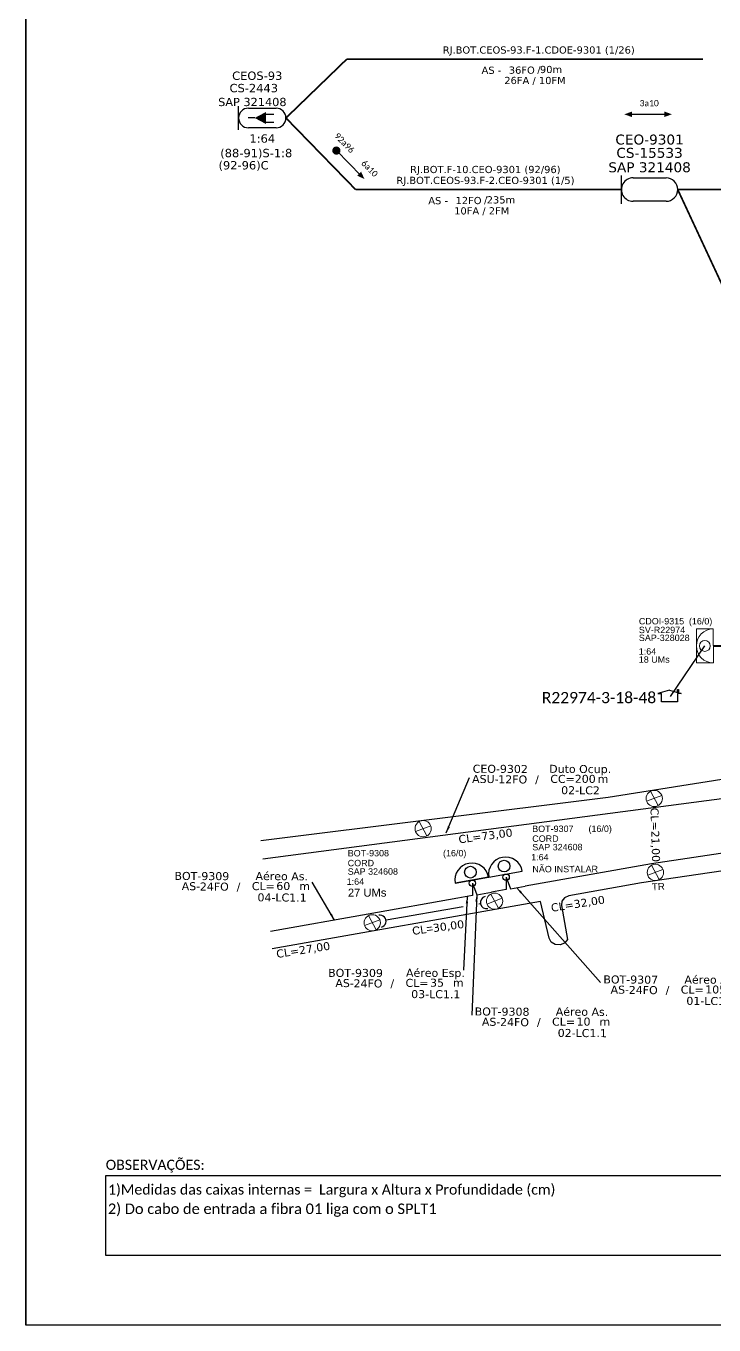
# Model space of a CAD drawing. Extents: x -4 to 837, y 1 to 595.
# Drawn here: x -3.8 to 199.4, y 1.3 to 384.9 of the extents above; entities that cross this region are included whole.
import ezdxf
from ezdxf.enums import TextEntityAlignment as Align

# ---------------------------------------------------------------- set-up
doc = ezdxf.new("R2010")
doc.units = 0
for name, color, linetype, lineweight in [('10.4-Postes', 1, 'Continuous', 0), ("20.0-LEGENDA DOS CDO'S", 1, 'Continuous', 0), ('20.1-CDO_INTERIOR', 1, 'Continuous', 0), ('20.6-CORDOALHA_SUPORTE', 7, 'Continuous', 25), ('40.1-ETIQUETAS', 1, 'Continuous', 20), ('CORDOALHA_SUPORTE', 7, 'Continuous', 25)]:
    doc.layers.add(name, color=color, linetype=linetype, lineweight=lineweight)
for name, color, linetype in [('20.4-CEOS', 1, 'Continuous'), ('CAP a instalar', 1, 'Continuous'), ('celulas gpon', 7, 'Continuous'), ('label_cabos', 7, 'Continuous'), ('QUADRA', 7, 'Continuous'), ('SETA', 7, 'Continuous'), ('surveys', 7, 'Continuous')]:
    doc.layers.add(name, color=color, linetype=linetype)
doc.layers.add('DROP DE CLIENTE', color=140, linetype='Continuous', plot=False)
doc.styles.add('ARIAL', font='arial.ttf')
doc.styles.add('DIGICADE', font='arial.ttf')
doc.styles.add('MtXpl_Calibri', font='calibri.ttf')
doc.styles.add('ROMANS', font='arial.ttf')
doc.styles.add('siredit', font='verdana.ttf')
doc.styles.add('WMF-Calibri0', font='calibri.ttf')
doc.linetypes.add('FENCELINE1', pattern='A,0.25,-0.1,[133,ltypeshp.shx,S=0.1,R=0,X=-0.1,Y=0],-0.1,1', length=1.45)
doc.dimstyles.new('CC', dxfattribs={"dimtxt": 0.8, "dimasz": 2, "dimexe": 0.18, "dimexo": 0.0625, "dimgap": 0.09, "dimtad": 0, "dimdec": 0, "dimrnd": 1, "dimzin": 0, "dimdsep": 46, "dimtxsty": 'siredit', "dimblk": 'NONE', "dimcen": 0, "dimse1": 1, "dimse2": 1, "dimsd1": 1, "dimsd2": 1, "dimclrt": 7, "dimadec": 0, "dimazin": 0, "dimtfac": 1, "dimtdec": 0, "dimtofl": 0, "dimtmove": 0, "dimatfit": 3, "dimfxl": 0, "dimtolj": 1, "dimtzin": 0, "dimarcsym": 0})

# ---------------------------------------------------------------- blocks, each defined once
blk = doc.blocks.new('ETIQUETA_RS5F')
at = {"layer": '40.1-ETIQUETAS', "color": 0, "style": 'siredit'}
blk.add_text('/', height=1.5, dxfattribs=at).set_placement((1.58, -1.95), align=Align.MIDDLE_RIGHT)
for tag, p in [('ETIQUETA_R_SECUNDARIA', (1.21, 2.1)), ('ETIQUETA_R_PRIMARIA', (1.21, 4.1)), ('F_ATIVAS/F_MORTAS', (1.14, -4.24))]:
    blk.add_attdef(tag, text='', height=1.5, dxfattribs=at).set_placement(p, align=Align.MIDDLE_CENTER)
for tag, p in [('TIPO_CABO', (-6.58, -2.12)), ('CAP_CABO', (0.4, -2.09))]:
    blk.add_attdef(tag, text='', height=1.5, dxfattribs=at).set_placement(p, align=Align.MIDDLE_RIGHT)
blk.add_attdef('METROS', text='', height=1.5, dxfattribs=at).set_placement((2.14, -1.95), align=Align.MIDDLE_LEFT)
for tag, p in [('FUSÃO_1', (0.85, -8.39)), ('FUSÃO_2', (0.85, -10.6)), ('FUSÃO_3', (0.85, -12.93)), ('FUSÃO_4', (0.85, -15.14)), ('FUSÃO_5', (0.85, -17.16))]:
    blk.add_attdef(tag, text='', height=1.5, dxfattribs=at).set_placement(p, align=Align.CENTER)
blk = doc.blocks.new('CEOS_UN_SC')
at = {"layer": '20.4-CEOS', "color": 0}
for p, q in [((-9.11, 2.39), (-2.39, 2.39)), ((-2.39, -2.39), (-9.11, -2.39))]:
    blk.add_line(p, q, dxfattribs=at)
for points in [[(-11.5, -2.89), (-11.5, 2.89)], [(-7.6, 0), (-9.22, 0)], [(-4.96, 0.95), (-2.92, 0.95)], [(-4.96, -1.04), (-2.92, -1.04)]]:
    blk.add_lwpolyline(points, dxfattribs=at)
blk.add_lwpolyline([(-7.6, 0, 0, 2.95, 0), (-4.83, 0, 2.95, 2.95, 0)], format="xyseb", dxfattribs=at)
for centre, start, end in [((-9.11, 0), 90, 270), ((-2.39, 0), 270, 90)]:
    blk.add_arc(centre, 2.39, start, end, dxfattribs=at)
at = {"layer": '20.4-CEOS', "color": 7, "style": 'siredit'}
for tag, height, p in [('NOME?', 2.03, (-5.75, 10.27)), ('LOCAL?', 2.03, (-5.75, 7.27)), ('TIPO?', 2, (-8.17, 3.89))]:
    blk.add_attdef(tag, text='', height=height, dxfattribs=at).set_placement(p, align=Align.MIDDLE_CENTER)
for tag, p in [('RACIO_SPLITAGEM', (-5.75, -3.97)), ('FIBRAS_RESERVA', (-5.75, -7.51))]:
    blk.add_attdef(tag, text='', height=2.03, dxfattribs=at).set_placement(p, align=Align.TOP_CENTER)
blk = doc.blocks.new('SURVEY_SURVEY')
for p, q in [((-0.000014, 0.0000127), (-0.0000266, 0.000009)), ((-0.0000266, 0.000009), (-0.0000226, 0.000009)), ((-0.0000226, 0), (-0.0000226, 0.000009)), ((-0.0000054, 0), (-0.0000226, 0)), ((-0.000014, 0.0000127), (-0.0000014, 0.000009)), ((-0.0000055, 0.0000132), (-0.0000042, 0.0000132)), ((-0.0000055, 0.0000103), (-0.0000055, 0.0000132)), ((-0.0000014, 0.000009), (-0.0000054, 0.000009)), ((-0.0000054, 0.000009), (-0.0000054, 0)), ((-0.0000042, 0.0000132), (-0.0000042, 0.0000099))]:
    blk.add_line(p, q)
blk = doc.blocks.new('Inst CDOE-16 CAIXA DIST OPT CDOE 48F_16D C_SPL_2_1_8')
at = {"layer": "20.0-LEGENDA DOS CDO'S", "color": 0}
for tag, p, style, flags in [('ID_ATIVIDADE', (0.12, 6.47), 'ARIAL', 3), ('FATOR', (7.92, 6.47), 'ARIAL', 1), ('QTDE', (0.1, -1.17), 'DIGICADE', 3)]:
    blk.add_attdef(tag, p, '', height=0.8, rotation=0.118, dxfattribs=dict(at, style=style, flags=flags))
at = {"layer": "20.0-LEGENDA DOS CDO'S", "color": 0, "style": 'ARIAL'}
for tag, p, height in [('FID', (0.12, 5.25), 0.8), ('SAP', (0.12, 2.96), 0.8), ('CORDOALHA', (0.12, 4.02), 0.8), ('1:XX', (-0.01, 1.7), 0.8), ('UMS', (0.14, 0.22), 1)]:
    blk.add_attdef(tag, p, '', height=height, rotation=0.118, dxfattribs=at)
blk.add_attdef('FIBRAS_UTILIZADAS', text='', height=0.8, rotation=0.118, dxfattribs=at).set_placement((13.48, 5.26), align=Align.CENTER)
blk = doc.blocks.new('CDOE_CT_POSTE')
at = {"layer": "20.0-LEGENDA DOS CDO'S", "color": 0, "style": 'ARIAL'}
for tag, p in [('CDO_N', (0.12, 5.25)), ('CORDOALHA', (0.12, 4.02)), ('SAP', (0.12, 2.96)), ('1:XX', (0.14, 1.23)), ('UMS', (0.14, 0.22))]:
    blk.add_attdef(tag, p, '', height=0.68, rotation=0.118, dxfattribs=at)
blk.add_attdef('FIBRAS_UTILIZADAS', text='', height=0.68, rotation=0.118, dxfattribs=at).set_placement((7.83, 5.26), align=Align.CENTER)
blk = doc.blocks.new('Inst CORD ALUMINIO 4.8 MM 3F')
at = {"layer": '20.6-CORDOALHA_SUPORTE', "color": 0, "lineweight": 0, "style": 'ROMANS'}
blk.add_attdef('LANCE', text='', height=1, dxfattribs=at).set_placement((-0.54, -2.21), align=Align.RIGHT)
at = {"layer": '20.6-CORDOALHA_SUPORTE', "color": 0, "style": 'siredit'}
blk.add_attdef('QTDE', (-0.54, -2.21), '', height=1, rotation=359.69, dxfattribs=at)
at = {"layer": '20.6-CORDOALHA_SUPORTE', "color": 0, "lineweight": 0, "style": 'ROMANS'}
for tag, p, flags in [('FATOR', (-5.2, -4.44), 3), ('ID_ATIVIDADE', (-5.2, -6.67), 3), ('FID', (-5.2, -8.9), 1)]:
    blk.add_attdef(tag, p, '', height=1, dxfattribs=dict(at, flags=flags))
blk = doc.blocks.new('Inst CB ESP CFOA-SM-AS-80-TS-24')
at = {"layer": 'label_cabos', "color": 0, "style": 'siredit'}
for tag, flags, p in [('ID_ATIVIDADE', 3, (1.31, 2.67)), ('FATOR', 1, (11.56, 2.55))]:
    blk.add_attdef(tag, text='', height=1, rotation=359.69, dxfattribs=dict(at, flags=flags)).set_placement(p, align=Align.MIDDLE_CENTER)
for tag, p in [('DESTINO_CABO', (3.13, 1.26)), ('TIPO_CABO', (13.11, 1.24)), ('TIPO_CABO', (1.76, 0)), ('CABO', (4.69, -0.05)), ('/', (7.71, -0.05)), ('LANCE', (10.81, 0)), ('UND', (15.96, 0)), ('FID', (13.15, -1.41))]:
    blk.add_attdef(tag, text='', height=1, rotation=359.69, dxfattribs=at).set_placement(p, align=Align.MIDDLE_CENTER)
blk.add_attdef('QTDE', (12.43, -0.47), '', height=1, rotation=359.69, dxfattribs=at)
blk = doc.blocks.new('Inst CB AS CFOA-SM-AS-80-TS-24')
at = {"layer": 'label_cabos', "color": 0, "style": 'siredit'}
for tag, flags, p in [('ID_ATIVIDADE', 3, (1.31, 2.67)), ('FATOR', 1, (11.56, 2.55))]:
    blk.add_attdef(tag, text='', height=1, rotation=359.69, dxfattribs=dict(at, flags=flags)).set_placement(p, align=Align.MIDDLE_CENTER)
for tag, p in [('DESTINO_CABO', (3.13, 1.26)), ('TIPO_CABO', (13.11, 1.24)), ('TIPO_CABO', (1.76, 0)), ('CABO', (4.69, -0.05)), ('/', (7.71, -0.05)), ('LANCE', (10.81, 0)), ('UND', (15.96, 0)), ('FID', (13.15, -1.41))]:
    blk.add_attdef(tag, text='', height=1, rotation=359.69, dxfattribs=at).set_placement(p, align=Align.MIDDLE_CENTER)
blk.add_attdef('QTDE', (12.43, -0.47), '', height=1, rotation=359.69, dxfattribs=at)
blk = doc.blocks.new('_None')
blk = doc.blocks.new('Inst CB DT OCUP CFOA-SM-ASU-120-S-12')
at = {"layer": 'label_cabos', "color": 0, "style": 'siredit'}
for tag, flags, p in [('ID_ATIVIDADE', 3, (1.31, 2.67)), ('FATOR', 1, (11.56, 2.55))]:
    blk.add_attdef(tag, text='', height=1, rotation=359.69, dxfattribs=dict(at, flags=flags)).set_placement(p, align=Align.MIDDLE_CENTER)
for tag, p in [('DESTINO_CABO', (3.13, 1.26)), ('TIPO_CABO', (13.11, 1.24)), ('TIPO_CABO', (1.26, 0)), ('CABO', (4.69, -0.05)), ('/', (7.71, -0.05)), ('LANCE', (10.91, 0)), ('UND', (15.96, 0)), ('FID', (13.15, -1.41))]:
    blk.add_attdef(tag, text='', height=1, rotation=359.69, dxfattribs=at).set_placement(p, align=Align.MIDDLE_CENTER)
blk.add_attdef('QTDE', (12.43, -0.47), '', height=1, rotation=359.69, dxfattribs=at)

msp = doc.modelspace()

# ---------------------------------------------------------------- linework, layer by layer
msp.add_line((-3.83, 595.26), (-3.83, 1.26))
at = {"color": 8}
msp.add_line((132.85, 133.56), (142.74, 135.32), dxfattribs=at)
at = {"color": 0}
for p, q in [((132.78, 133.55), (122.89, 131.78)), ((122.89, 131.78), (132.78, 133.55))]:
    msp.add_line(p, q, dxfattribs=at)
at = {"color": 7}
msp.add_lwpolyline([(-3.83, 595.26), (837.17, 595.26), (837.17, 1.26), (-3.83, 1.26)], close=True, dxfattribs=at)
at = {"color": 7, "const_width": 1.21}
msp.add_lwpolyline([(87.41, 348.55, 1), (88.26, 347.69, 1)], format="xyb", close=True, dxfattribs=at)
at = {"color": 0}
msp.add_lwpolyline([(19.73, 45.46), (354.16, 45.46), (354.16, 21.75), (19.73, 21.75)], close=True, dxfattribs=at)
at = {"color": 8}
for centre, radius in [((137.37, 136.79), 1.73), ((137.96, 133.53), 0.93)]:
    msp.add_circle(centre, radius, dxfattribs=at)
at = {"color": 0}
for centre, radius in [((127.42, 135.01), 1.73), ((127.42, 135.01), 1.73), ((128, 131.75), 0.93), ((128, 131.75), 0.93)]:
    msp.add_circle(centre, radius, dxfattribs=at)
at = {"color": 8}
msp.add_arc((137.79, 134.44), 5.02, 10.1309, 190.1309, dxfattribs=at)
at = {"color": 0}
msp.add_arc((127.84, 132.66), 5.02, 10.1309, 190.1309, dxfattribs=at)
msp.add_arc((127.84, 132.66), 5.02, 10.1309, 190.1309, dxfattribs=at)
at = {"layer": '10.4-Postes', "color": 10}
for points in [[(183.95, 157.61), (179.45, 155.93)], [(180.55, 158.88), (182.84, 154.66)], [(112.3, 149.96), (114.59, 145.75)], [(115.7, 148.69), (111.2, 147.02)], [(184.28, 135.76), (179.79, 134.09)], [(180.89, 137.03), (183.18, 132.82)], [(136.79, 127.28), (132.29, 125.6)], [(133.4, 128.55), (135.69, 124.33)], [(100.66, 120.89), (96.17, 119.22)], [(97.27, 122.16), (99.56, 117.95)]]:
    msp.add_lwpolyline(points, dxfattribs=at)
for centre in [(181.7, 156.77), (113.45, 147.86), (182.04, 134.92), (134.54, 126.44), (98.42, 120.05)]:
    msp.add_circle(centre, 2.4, dxfattribs=at)
at = {"layer": '20.1-CDO_INTERIOR', "color": 1, "lineweight": 18}
msp.add_lwpolyline([(194.13, 196.79), (194.13, 206.84), (199.15, 206.84), (199.16, 196.79)], close=True, dxfattribs=at)
msp.add_circle((196.64, 201.81), 1.61, dxfattribs=at)
msp.add_arc((199.15, 201.81), 5.02, 90.0276, 270.0276, dxfattribs=at)
at = {"layer": 'CAP a instalar', "color": 5, "linetype": 'Continuous'}
for p, q in [((172.01, 332.42), (172, 340.77)), ((175.47, 340.06), (185.18, 340.06)), ((185.18, 333.14), (175.47, 333.14))]:
    msp.add_line(p, q, dxfattribs=at)
at = {"layer": 'CAP a instalar', "color": 7, "linetype": 'FENCELINE1', "ltscale": 5}
for p, q in [((226.47, 144.26), (180.91, 137.51)), ((180.91, 137.51), (143.56, 130.88)), ((128, 131.75), (129.27, 128.33)), ((128, 131.75), (128, 128.1)), ((137.96, 133.53), (137.95, 129.88)), ((137.96, 133.53), (139.22, 130.11)), ((139.22, 130.11), (143.56, 130.88)), ((123.66, 127.32), (97.19, 122.6)), ((128, 128.1), (123.66, 127.32)), ((129.27, 128.33), (133.61, 129.1)), ((137.95, 129.88), (133.61, 129.1)), ((97.19, 122.6), (68.37, 117.45))]:
    msp.add_line(p, q, dxfattribs=at)
at = {"layer": 'CAP a instalar', "color": 7, "linetype": 'FENCELINE1', "ltscale": 6, "const_width": 0.486}
for points in [[(72.94, 357.75), (90.89, 375.11)], [(90.89, 375.11), (196.05, 375.11)], [(93.52, 336.6), (72.94, 357.75)], [(93.52, 336.6), (172, 336.6)], [(188.64, 336.6), (267.13, 336.6)]]:
    msp.add_lwpolyline(points, dxfattribs=at)
at = {"layer": 'CAP a instalar', "color": 1, "linetype": 'FENCELINE1', "ltscale": 7, "const_width": 0.513}
for points in [[(188.64, 336.6), (207, 297.17)], [(210.6, 157.99), (206.1, 162.16), (206.1, 171.59), (206.36, 201.81), (199.15, 201.81)]]:
    msp.add_lwpolyline(points, dxfattribs=at)
at = {"layer": 'CAP a instalar', "color": 7, "linetype": 'FENCELINE1', "ltscale": 5}
msp.add_lwpolyline([(66.09, 138.97), (210.6, 157.99)], dxfattribs=at)
at = {"layer": 'CAP a instalar', "color": 5, "linetype": 'Continuous'}
for centre, start_param, end_param in [((175.47, 336.6), 6.283185, 9.424778), ((185.18, 336.6), 3.141593, 6.283185)]:
    msp.add_ellipse(centre, major_axis=(0, 3.46), ratio=1, start_param=start_param, end_param=end_param, dxfattribs=at)
at = {"layer": 'CORDOALHA_SUPORTE'}
for p, q in [((125.24, 124.73), (102.51, 120.84)), ((130.42, 125.62), (129.94, 125.54))]:
    msp.add_line(p, q, dxfattribs=at)
for centre, start, end in [((132.18, 126.03), 102.9276, 282.9276), ((100.73, 120.53), 282.9276, 102.9276)]:
    msp.add_arc(centre, 1.8, start, end, dxfattribs=at)
at = {"layer": 'DROP DE CLIENTE'}
msp.add_lwpolyline([(186.46, 186.91), (196.64, 201.81)], dxfattribs=at)
at = {"layer": 'QUADRA'}
for points in [[(65.53, 144.31), (168.11, 157.12), (270.12, 173.35), (375.68, 188.94)], [(625.33, 190.02), (409.63, 165.94), (177.93, 131.9), (156.44, 128.02), (155.2, 127.47), (154.41, 126.42), (154.29, 125.16), (156.07, 115.08), (155.23, 114.06), (153.96, 113.55), (152.41, 113.68), (151.28, 114.38), (150.68, 115.53), (148.14, 126.39), (68.91, 112.35)], [(625.33, 190.02), (409.63, 165.94), (177.93, 131.9), (156.44, 128.02), (155.2, 127.47), (154.41, 126.42), (154.29, 125.16), (156.07, 115.08), (155.23, 114.06), (153.96, 113.55), (152.41, 113.68), (151.28, 114.38), (150.68, 115.53), (148.14, 126.39), (68.91, 112.35)]]:
    msp.add_lwpolyline(points, dxfattribs=at)
at = {"layer": 'SETA'}
msp.add_lwpolyline([(175.1, 358.83), (185.54, 358.83)], dxfattribs=at)
at = {"layer": 'SETA', "color": 7}
msp.add_lwpolyline([(87.83, 348.12), (95.15, 340.68)], dxfattribs=at)
at = {"layer": 'SETA'}
for points in [[(175.1, 358.02), (172.87, 358.83), (175.1, 359.64)], [(184.7, 359.65), (186.92, 358.85), (184.7, 358.04)]]:
    msp.add_solid(points, dxfattribs=at)
at = {"layer": 'SETA', "color": 7}
msp.add_solid([(95.15, 341.85), (96.13, 339.7), (94, 340.72)], dxfattribs=at)

# ---------------------------------------------------------------- block references
at = {"color": 3, "lineweight": 0}
ref = msp.add_blockref('Inst CORD ALUMINIO 4.8 MM 3F', (117.01, 119.24), dxfattribs=dict(at, xscale=2.364379774323579, yscale=2.364379774323579, zscale=2.364379774323579, rotation=8.087879974536532))
ref.add_attrib('QTDE', '30,00', (116.49, 117.31), dxfattribs={"layer": '20.6-CORDOALHA_SUPORTE', "color": 0, "height": 2.364, "rotation": 7.7779, "style": 'siredit'})
ref.add_attrib('LANCE', 'CL=', dxfattribs={"layer": '20.6-CORDOALHA_SUPORTE', "color": 0, "lineweight": 0, "height": 2.364, "rotation": 8.0879, "style": 'ROMANS'}).set_placement((116.49, 117.31), align=Align.RIGHT)
at = {"layer": "20.0-LEGENDA DOS CDO'S", "color": 252}
ref = msp.add_blockref('CDOE_CT_POSTE', (145.39, 134.45), dxfattribs=dict(at, xscale=2.364379774323579, yscale=2.364379774323579, zscale=2.364379774323579))
ref.add_attrib('CDO_N', 'BOT-9307', (145.67, 146.86), dxfattribs={"color": 0, "height": 1.892, "rotation": 0.118, "style": 'ARIAL'})
ref.add_attrib('CORDOALHA', 'CORD', (145.68, 143.96), dxfattribs={"color": 0, "height": 1.892, "rotation": 0.118, "style": 'ARIAL'})
ref.add_attrib('SAP', 'SAP 324608', (145.69, 141.45), dxfattribs={"color": 0, "height": 1.892, "rotation": 0.118, "style": 'ARIAL'})
ref.add_attrib('1:XX', '1:64', (145.36, 138.47), dxfattribs={"color": 0, "height": 1.892, "rotation": 0.118, "style": 'ARIAL'})
ref.add_attrib('UMS', 'NÃO INSTALAR', (145.72, 134.96), dxfattribs={"color": 0, "height": 1.8915, "rotation": 0.118, "style": 'ARIAL'})
ref.add_attrib('FIBRAS_UTILIZADAS', '     (16/0)', dxfattribs={"color": 0, "height": 1.8915, "rotation": 0.118, "style": 'ARIAL'}).set_placement((163.9, 146.89), align=Align.CENTER)
at = {"layer": "20.0-LEGENDA DOS CDO'S", "color": 7, "lineweight": 0, "xscale": 2.364379774323579, "yscale": 2.364379774323579, "zscale": 2.364379774323579}
msp.add_blockref('Inst CDOE-16 CAIXA DIST OPT CDOE 48F_16D C_SPL_2_1_8', (90.9, 127.24), dxfattribs=at).add_auto_attribs({'FID': 'BOT-9308', 'CORDOALHA': 'CORD', 'SAP': 'SAP 324608', '1:XX': '1:64', 'UMS': '27 UMs', 'FIBRAS_UTILIZADAS': '(16/0)'})
at = {"layer": '20.4-CEOS', "color": 7}
ref = msp.add_blockref('CEOS_UN_SC', (72.94, 357.75), dxfattribs=dict(at, xscale=1.215486209529784, yscale=1.215486209529784, zscale=1.215486209529784))
ref.add_attrib('NOME?', 'CEOS-93', dxfattribs={"color": 7, "height": 2.464, "style": 'siredit'}).set_placement((64.46, 370.23), align=Align.MIDDLE_CENTER)
ref.add_attrib('LOCAL?', 'CS-2443', dxfattribs={"color": 7, "height": 2.464, "style": 'siredit'}).set_placement((63.44, 366.58), align=Align.MIDDLE_CENTER)
ref.add_attrib('TIPO?', 'SAP 321408', dxfattribs={"color": 7, "height": 2.431, "style": 'siredit'}).set_placement((63.01, 362.48), align=Align.MIDDLE_CENTER)
ref.add_attrib('RACIO_SPLITAGEM', '1:64', dxfattribs={"color": 7, "height": 2.464, "style": 'siredit'}).set_placement((65.95, 352.92), align=Align.TOP_CENTER)
ref.add_attrib('FIBRAS_RESERVA', '(88-91)S-1:8', dxfattribs={"color": 7, "height": 2.4644, "style": 'siredit'}).set_placement((64.17, 348.63), align=Align.TOP_CENTER)
at = {"layer": 'CAP a instalar', "color": 7, "linetype": 'FENCELINE1', "ltscale": 7}
ref = msp.add_blockref('ETIQUETA_RS5F', (145.91, 374.85), dxfattribs=dict(at, xscale=1.417743096562968, yscale=1.417743096562968, zscale=1.417743096562968))
ref.add_attrib('ETIQUETA_R_SECUNDARIA', 'RJ.BOT.CEOS-93.F-1.CDOE-9301 (1/26)', dxfattribs={"layer": '40.1-ETIQUETAS', "color": 0, "height": 2.1266, "style": 'siredit'}).set_placement((147.59, 377.83), align=Align.MIDDLE_CENTER)
ref.add_attrib('TIPO_CABO', 'AS -', dxfattribs={"layer": '40.1-ETIQUETAS', "color": 0, "height": 2.127, "style": 'siredit'}).set_placement((136.53, 371.85), align=Align.MIDDLE_RIGHT)
ref.add_attrib('CAP_CABO', '36FO', dxfattribs={"layer": '40.1-ETIQUETAS', "color": 0, "height": 2.127, "style": 'siredit'}).set_placement((146.43, 371.88), align=Align.MIDDLE_RIGHT)
ref.add_attrib('METROS', '90m', dxfattribs={"layer": '40.1-ETIQUETAS', "color": 0, "height": 2.127, "style": 'siredit'}).set_placement((147.94, 372.08), align=Align.MIDDLE_LEFT)
ref.add_attrib('F_ATIVAS/F_MORTAS', '26FA / 10FM', dxfattribs={"layer": '40.1-ETIQUETAS', "color": 0, "height": 2.1266, "style": 'siredit'}).set_placement((146.48, 368.83), align=Align.MIDDLE_CENTER)
ref = msp.add_blockref('ETIQUETA_RS5F', (130.18, 336.34), dxfattribs=dict(at, xscale=1.417743096562968, yscale=1.417743096562968, zscale=1.417743096562968))
ref.add_attrib('ETIQUETA_R_PRIMARIA', 'RJ.BOT.F-10.CEO-9301 (92/96)', dxfattribs={"layer": '40.1-ETIQUETAS', "color": 0, "height": 2.1266, "style": 'siredit'}).set_placement((131.81, 342.54), align=Align.MIDDLE_CENTER)
ref.add_attrib('ETIQUETA_R_SECUNDARIA', 'RJ.BOT.CEOS-93.F-2.CEO-9301 (1/5)', dxfattribs={"layer": '40.1-ETIQUETAS', "color": 0, "height": 2.1266, "style": 'siredit'}).set_placement((131.86, 339.32), align=Align.MIDDLE_CENTER)
ref.add_attrib('TIPO_CABO', 'AS -', dxfattribs={"layer": '40.1-ETIQUETAS', "color": 0, "height": 2.127, "style": 'siredit'}).set_placement((120.8, 333.34), align=Align.MIDDLE_RIGHT)
ref.add_attrib('CAP_CABO', '12FO', dxfattribs={"layer": '40.1-ETIQUETAS', "color": 0, "height": 2.127, "style": 'siredit'}).set_placement((130.7, 333.37), align=Align.MIDDLE_RIGHT)
ref.add_attrib('METROS', '235m', dxfattribs={"layer": '40.1-ETIQUETAS', "color": 0, "height": 2.127, "style": 'siredit'}).set_placement((132.22, 333.57), align=Align.MIDDLE_LEFT)
ref.add_attrib('F_ATIVAS/F_MORTAS', '10FA / 2FM', dxfattribs={"layer": '40.1-ETIQUETAS', "color": 0, "height": 2.127, "style": 'siredit'}).set_placement((130.75, 330.32), align=Align.MIDDLE_CENTER)
at = {"layer": 'label_cabos', "color": 0, "lineweight": 0}
ref = msp.add_blockref('Inst CB DT OCUP CFOA-SM-ASU-120-S-12', (128.83, 162.54), dxfattribs=dict(at, xscale=2.364379774323579, yscale=2.364379774323579, zscale=2.364379774323579))
ref.add_attrib('DESTINO_CABO', 'CEO-9302', dxfattribs={"color": 0, "height": 2.364, "rotation": 359.69, "style": 'siredit'}).set_placement((136.24, 165.52), align=Align.MIDDLE_CENTER)
ref.add_attrib('CABO', '12FO', dxfattribs={"color": 0, "height": 2.364, "rotation": 359.69, "style": 'siredit'}).set_placement((139.91, 162.41), align=Align.MIDDLE_CENTER)
ref.add_attrib('TIPO_CABO', 'Duto Ocup.', dxfattribs={"color": 0, "height": 2.364, "rotation": 359.69, "style": 'siredit'}).set_placement((159.83, 165.48), align=Align.MIDDLE_CENTER)
ref.add_attrib('/', '/', dxfattribs={"color": 0, "height": 2.36, "rotation": 359.69, "style": 'siredit'}).set_placement((147.07, 162.41), align=Align.MIDDLE_CENTER)
ref.add_attrib('TIPO_CABO', 'ASU-', dxfattribs={"color": 0, "height": 2.364, "rotation": 359.69, "style": 'siredit'}).set_placement((131.82, 162.52), align=Align.MIDDLE_CENTER)
ref.add_attrib('FID', '02-LC2', dxfattribs={"color": 0, "height": 2.364, "rotation": 359.69, "style": 'siredit'}).set_placement((159.92, 159.19), align=Align.MIDDLE_CENTER)
ref.add_attrib('LANCE', 'CC=', dxfattribs={"color": 0, "height": 2.364, "rotation": 359.69, "style": 'siredit'}).set_placement((154.63, 162.54), align=Align.MIDDLE_CENTER)
ref.add_attrib('QTDE', '200', (158.22, 161.41), dxfattribs={"color": 0, "height": 2.364, "rotation": 359.69, "style": 'siredit'})
ref.add_attrib('UND', 'm', dxfattribs={"color": 0, "height": 2.36, "rotation": 359.69, "style": 'siredit'}).set_placement((166.58, 162.54), align=Align.MIDDLE_CENTER)
at = {"layer": 'label_cabos'}
ref = msp.add_blockref('Inst CB AS CFOA-SM-AS-80-TS-24', (40.7, 130.87), dxfattribs=dict(at, xscale=2.364379774323579, yscale=2.364379774323579, zscale=2.364379774323579))
ref.add_attrib('DESTINO_CABO', 'BOT-9309', dxfattribs={"color": 0, "height": 2.364, "rotation": 359.69, "style": 'siredit'}).set_placement((48.11, 133.86), align=Align.MIDDLE_CENTER)
ref.add_attrib('TIPO_CABO', 'Aéreo As.', dxfattribs={"color": 0, "height": 2.364, "rotation": 359.69, "style": 'siredit'}).set_placement((71.7, 133.82), align=Align.MIDDLE_CENTER)
ref.add_attrib('CABO', '24FO', dxfattribs={"color": 0, "height": 2.364, "rotation": 359.69, "style": 'siredit'}).set_placement((51.78, 130.75), align=Align.MIDDLE_CENTER)
ref.add_attrib('/', '/', dxfattribs={"color": 0, "height": 2.36, "rotation": 359.69, "style": 'siredit'}).set_placement((58.94, 130.75), align=Align.MIDDLE_CENTER)
ref.add_attrib('TIPO_CABO', 'AS-', dxfattribs={"color": 0, "height": 2.364, "rotation": 359.69, "style": 'siredit'}).set_placement((44.87, 130.86), align=Align.MIDDLE_CENTER)
ref.add_attrib('FID', '04-LC1.1', dxfattribs={"color": 0, "height": 2.364, "rotation": 359.69, "style": 'siredit'}).set_placement((71.79, 127.53), align=Align.MIDDLE_CENTER)
ref.add_attrib('LANCE', 'CL=', dxfattribs={"color": 0, "height": 2.364, "rotation": 359.69, "style": 'siredit'}).set_placement((66.26, 130.88), align=Align.MIDDLE_CENTER)
ref.add_attrib('QTDE', '60', (70.09, 129.75), dxfattribs={"color": 0, "height": 2.364, "rotation": 359.69, "style": 'siredit'})
ref.add_attrib('UND', 'm', dxfattribs={"color": 0, "height": 2.36, "rotation": 359.69, "style": 'siredit'}).set_placement((78.45, 130.88), align=Align.MIDDLE_CENTER)
ref = msp.add_blockref('Inst CB ESP CFOA-SM-AS-80-TS-24', (86.09, 102.25), dxfattribs=dict(at, xscale=2.364379774323579, yscale=2.364379774323579, zscale=2.364379774323579, rotation=0.1315642785740551))
ref.add_attrib('DESTINO_CABO', 'BOT-9309', dxfattribs={"color": 0, "height": 2.364, "rotation": 359.8216, "style": 'siredit'}).set_placement((93.49, 105.25), align=Align.MIDDLE_CENTER)
ref.add_attrib('TIPO_CABO', 'Aéreo Esp.', dxfattribs={"color": 0, "height": 2.364, "rotation": 359.8216, "style": 'siredit'}).set_placement((117.08, 105.26), align=Align.MIDDLE_CENTER)
ref.add_attrib('CABO', '24FO', dxfattribs={"color": 0, "height": 2.364, "rotation": 359.8216, "style": 'siredit'}).set_placement((97.17, 102.15), align=Align.MIDDLE_CENTER)
ref.add_attrib('/', '/', dxfattribs={"color": 0, "height": 2.36, "rotation": 359.8216, "style": 'siredit'}).set_placement((104.33, 102.17), align=Align.MIDDLE_CENTER)
ref.add_attrib('TIPO_CABO', 'AS-', dxfattribs={"color": 0, "height": 2.364, "rotation": 359.8216, "style": 'siredit'}).set_placement((90.26, 102.25), align=Align.MIDDLE_CENTER)
ref.add_attrib('FID', '03-LC1.1', dxfattribs={"color": 0, "height": 2.364, "rotation": 359.8216, "style": 'siredit'}).set_placement((117.18, 98.97), align=Align.MIDDLE_CENTER)
ref.add_attrib('LANCE', 'CL=', dxfattribs={"color": 0, "height": 2.364, "rotation": 359.8216, "style": 'siredit'}).set_placement((111.65, 102.31), align=Align.MIDDLE_CENTER)
ref.add_attrib('QTDE', '35', (115.48, 101.19), dxfattribs={"color": 0, "height": 2.364, "rotation": 359.8216, "style": 'siredit'})
ref.add_attrib('UND', 'm', dxfattribs={"color": 0, "height": 2.36, "rotation": 359.8216, "style": 'siredit'}).set_placement((123.83, 102.34), align=Align.MIDDLE_CENTER)
ref = msp.add_blockref('Inst CB AS CFOA-SM-AS-80-TS-24', (167.37, 100.31), dxfattribs=dict(at, xscale=2.364379774323579, yscale=2.364379774323579, zscale=2.364379774323579))
ref.add_attrib('DESTINO_CABO', 'BOT-9307', dxfattribs={"color": 0, "height": 2.364, "rotation": 359.69, "style": 'siredit'}).set_placement((174.77, 103.29), align=Align.MIDDLE_CENTER)
ref.add_attrib('TIPO_CABO', 'Aéreo As.', dxfattribs={"color": 0, "height": 2.364, "rotation": 359.69, "style": 'siredit'}).set_placement((198.36, 103.25), align=Align.MIDDLE_CENTER)
ref.add_attrib('CABO', '24FO', dxfattribs={"color": 0, "height": 2.364, "rotation": 359.69, "style": 'siredit'}).set_placement((178.45, 100.19), align=Align.MIDDLE_CENTER)
ref.add_attrib('/', '/', dxfattribs={"color": 0, "height": 2.36, "rotation": 359.69, "style": 'siredit'}).set_placement((185.61, 100.19), align=Align.MIDDLE_CENTER)
ref.add_attrib('TIPO_CABO', 'AS-', dxfattribs={"color": 0, "height": 2.364, "rotation": 359.69, "style": 'siredit'}).set_placement((171.53, 100.3), align=Align.MIDDLE_CENTER)
ref.add_attrib('FID', '01-LC1.1', dxfattribs={"color": 0, "height": 2.364, "rotation": 359.69, "style": 'siredit'}).set_placement((198.45, 96.96), align=Align.MIDDLE_CENTER)
ref.add_attrib('LANCE', 'CL=', dxfattribs={"color": 0, "height": 2.364, "rotation": 359.69, "style": 'siredit'}).set_placement((192.92, 100.31), align=Align.MIDDLE_CENTER)
ref.add_attrib('QTDE', '105', (196.75, 99.19), dxfattribs={"color": 0, "height": 2.364, "rotation": 359.69, "style": 'siredit'})
ref.add_attrib('UND', 'm', dxfattribs={"color": 0, "height": 2.36, "rotation": 359.69, "style": 'siredit'}).set_placement((205.11, 100.31), align=Align.MIDDLE_CENTER)
ref = msp.add_blockref('Inst CB AS CFOA-SM-AS-80-TS-24', (129.36, 90.83), dxfattribs=dict(at, xscale=2.364379774323579, yscale=2.364379774323579, zscale=2.364379774323579))
ref.add_attrib('DESTINO_CABO', 'BOT-9308', dxfattribs={"color": 0, "height": 2.364, "rotation": 359.69, "style": 'siredit'}).set_placement((136.77, 93.82), align=Align.MIDDLE_CENTER)
ref.add_attrib('TIPO_CABO', 'Aéreo As.', dxfattribs={"color": 0, "height": 2.364, "rotation": 359.69, "style": 'siredit'}).set_placement((160.36, 93.78), align=Align.MIDDLE_CENTER)
ref.add_attrib('CABO', '24FO', dxfattribs={"color": 0, "height": 2.364, "rotation": 359.69, "style": 'siredit'}).set_placement((140.44, 90.71), align=Align.MIDDLE_CENTER)
ref.add_attrib('/', '/', dxfattribs={"color": 0, "height": 2.36, "rotation": 359.69, "style": 'siredit'}).set_placement((147.6, 90.71), align=Align.MIDDLE_CENTER)
ref.add_attrib('TIPO_CABO', 'AS-', dxfattribs={"color": 0, "height": 2.364, "rotation": 359.69, "style": 'siredit'}).set_placement((133.53, 90.82), align=Align.MIDDLE_CENTER)
ref.add_attrib('FID', '02-LC1.1', dxfattribs={"color": 0, "height": 2.364, "rotation": 359.69, "style": 'siredit'}).set_placement((160.45, 87.49), align=Align.MIDDLE_CENTER)
ref.add_attrib('LANCE', 'CL=', dxfattribs={"color": 0, "height": 2.364, "rotation": 359.69, "style": 'siredit'}).set_placement((154.92, 90.84), align=Align.MIDDLE_CENTER)
ref.add_attrib('QTDE', '10', (158.75, 89.71), dxfattribs={"color": 0, "height": 2.364, "rotation": 359.69, "style": 'siredit'})
ref.add_attrib('UND', 'm', dxfattribs={"color": 0, "height": 2.36, "rotation": 359.69, "style": 'siredit'}).set_placement((167.11, 90.84), align=Align.MIDDLE_CENTER)
at = {"layer": 'surveys', "color": 151, "xscale": 273085.8639343734, "yscale": 273085.8639343734, "zscale": 273085.8639343734, "rotation": 359.7913751303786}
msp.add_blockref('SURVEY_SURVEY', (190.02, 185.32), dxfattribs=at)

# ---------------------------------------------------------------- texts
at = {"color": 7, "style": 'WMF-Calibri0'}
msp.add_text('R22974-3-18-48', height=3.3169, dxfattribs=at).set_placement((148.51, 184.91))
at = {"color": 1, "style": 'ARIAL'}
msp.add_text('TR', height=2.043, rotation=2.9273, dxfattribs=at).set_placement((181.06, 129.63))
for s, style, p in [('OBSERVAÇÕES:', 'WMF-Calibri0', (19.71, 47.08)), ('1)Medidas das caixas internas =  Largura x Altura x Profundidade (cm)', 'MtXpl_Calibri', (20.4, 39.78))]:
    msp.add_text(s, height=3, dxfattribs=dict(style=style)).set_placement(p)
at = {"insert": (180.21, 362.12), "char_height": 1.8205, "width": 30.7777, "attachment_point": 5}
msp.add_mtext('\\C7;\\fCalibri|b0|i0|c0|p34;3a10', dxfattribs=at)
at = {"color": 7, "char_height": 1.8205, "width": 30.7777, "attachment_point": 5, "rotation": 314.523}
for s, insert in [('\\C7;\\fCalibri|b0|i0|c0|p34;92a96', (90.22, 350.38)), ('\\C7;\\fCalibri|b0|i0|c0|p34;6a10', (97.65, 342.82))]:
    msp.add_mtext(s, dxfattribs=dict(at, insert=insert))
at = {"color": 7, "insert": (20.35, 37.14), "char_height": 3.1049, "width": 511.413, "attachment_point": 1, "style": 'WMF-Calibri0'}
msp.add_mtext('2) Do cabo de entrada a fibra 01 liga com o SPLT1', dxfattribs=at)
at = {"layer": "20.0-LEGENDA DOS CDO'S", "color": 1, "style": 'ARIAL'}
for s, p in [('SV-R22974 ', (177.16, 205.6)), ('CDOI-9315', (177.16, 208.18)), ('SAP-328028', (177.16, 203.27)), ('1:64', (177.14, 199.26)), ('18 UMs', (177.14, 196.87))]:
    msp.add_text(s, height=1.892, rotation=359.9724, dxfattribs=at).set_placement(p)
msp.add_text('(16/0)', height=1.892, rotation=359.9724, dxfattribs=at).set_placement((195.39, 208.17), align=Align.CENTER)
at = {"layer": '20.4-CEOS', "color": 5, "style": 'siredit'}
for s, p in [('CEO-9301', (180.32, 352.85)), ('CS-15533', (180.32, 348.92)), ('SAP 321408', (180.32, 344.66))]:
    msp.add_text(s, height=2.933, rotation=0.0129, dxfattribs=at).set_placement(p, align=Align.TOP_CENTER)
at = {"layer": '20.4-CEOS', "color": 7, "style": 'siredit'}
msp.add_attdef('(92-96)C', text='(XX)R', height=2.464, dxfattribs=at).set_placement((60.43, 345.02), align=Align.TOP_CENTER)
at = {"layer": 'celulas gpon', "color": 3, "style": 'siredit'}
for s, rotation, p in [('CL=21,00', 271.7504, (180.59, 154.02)), ('CL=73,00', 7.5861, (124.06, 143.49)), ('CL=32,00', 9.0021, (151.39, 123.28)), ('CL=27,00', 9.0021, (70.27, 109.64))]:
    msp.add_text(s, height=2.364, rotation=rotation, dxfattribs=at).set_placement(p)

# ---------------------------------------------------------------- leaders
at = {"layer": 'label_cabos'}
for points in [[(120.28, 146.61), (127.19, 162.93)], [(87.25, 120.84), (80.68, 132.06)], [(126.48, 127.83), (125.35, 106.07)], [(129.27, 128.33), (127.86, 92.79)], [(141.09, 130.42), (165.82, 102.46)]]:
    msp.add_leader(points, dimstyle='CC', override={"dimgap": 0.09, "dimtad": 0}, dxfattribs=at)

doc.saveas('drawing.dxf')
